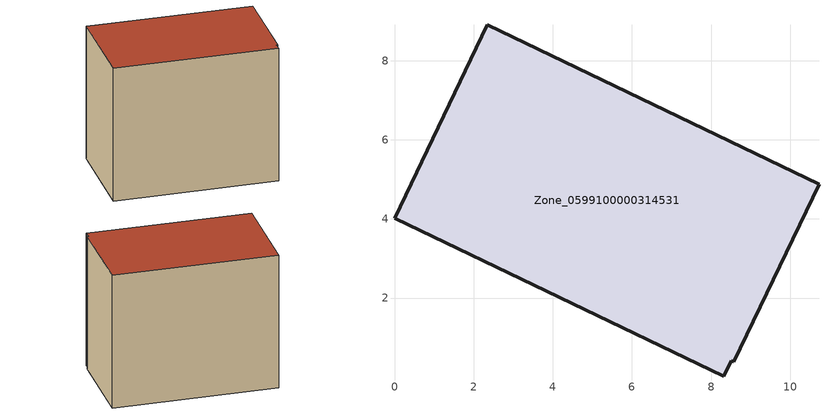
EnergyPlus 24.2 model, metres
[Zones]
Zone_0599100000314531
 floor ground (C_G): 8.57,0.39 8.51,0.41 8.32,0.03 0,4.02 2.35,8.9 10.73,4.88 z4.82
 wall outside (C_F): 10.73,4.88 2.35,8.9 0,4.02 8.32,0.03 8.51,0.41 8.57,0.39 10.73,4.88 z4.82:12.74
 roof outside (C_R): 8.51,0.41 8.57,0.39 10.73,4.88 2.35,8.9 0,4.02 8.32,0.03 z12.74
[BUILDING]
Pand.0599100000314531: North Axis=0; Terrain=City; Loads Convergence Tolerance Value=0.04; Temperature Convergence Tolerance Value=0.4; Solar Distribution=FullExterior; Maximum Number of Warmup Days=25; Minimum Number of Warmup Days=1
[Site:Location]
Rotterdam.The.Hague.AP_ZH_NLD Design_Conditions: Latitude=51.96; Longitude=4.45; Time Zone=1; Elevation=-4.5
[SITE:GROUNDTEMPERATURE:BUILDINGSURFACE]
18, 18, 18, 18, 18, 18, 18, 18, 18, 18, 18, 18
[MATERIAL] Thermal Absorptance=0.9; Solar Absorptance=0.7; Visible Absorptance=0.7
Name | Roughness | Thickness | Conductivity | Density | Specific Heat
G.TI.1992-2005 | MediumSmooth | 0.15 | 0.06 | 540 | 1210
F.TI.1992-2005 | Rough | 0.3 | 0.12 | 1920 | 840
R.TI.1992-2005 | MediumRough | 0.2 | 0.08 | 1500 | 1000
[CONSTRUCTION]
C_G: G.TI.1992-2005
C_F: F.TI.1992-2005
C_R: R.TI.1992-2005
[ZONE]
Zone_0599100000314531: Type=1; Multiplier=1; Ceiling Height=Autocalculate; Volume=Autocalculate; Floor Area=autocalculate; Part of Total Floor Area=Yes
[ZONEINFILTRATION:DESIGNFLOWRATE]
Infil_Zone_0599100000314531: Zone or ZoneList or Space or SpaceList=Zone_0599100000314531; Schedule=AlwaysOn; Design Flow Rate Calculation Method=Flow/Area; Flow Rate per Floor Area=0.0015; Constant Term Coefficient=1; Temperature Term Coefficient=0; Velocity Term Coefficient=0; Velocity Squared Term Coefficient=0
[HVACTEMPLATE:ZONE:IDEALLOADSAIRSYSTEM]
Zone_0599100000314531: Maximum Heating Supply Air Temperature=50; Minimum Cooling Supply Air Temperature=13; Maximum Heating Supply Air Humidity Ratio=0.0156; Minimum Cooling Supply Air Humidity Ratio=0.0077; Heating Limit=NoLimit; Cooling Limit=NoLimit; Dehumidification Control Type=ConstantSensibleHeatRatio; Cooling Sensible Heat Ratio=0.7; Dehumidification Setpoint=60; Humidification Control Type=None; Humidification Setpoint=30; Outdoor Air Method=None; Outdoor Air Flow Rate per Person=0.00944; Outdoor Air Flow Rate per Zone Floor Area=0; Outdoor Air Flow Rate per Zone=0; Demand Controlled Ventilation Type=None; Outdoor Air Economizer Type=NoEconomizer; Heat Recovery Type=None; Sensible Heat Recovery Effectiveness=0.7; Latent Heat Recovery Effectiveness=0.65
[ZONECONTROL:THERMOSTAT]
ThermostatControl_Zone_0599100000314531: Zone or ZoneList=Zone_0599100000314531; Control Type Schedule=DualSetpointControlType; Control 1=Thermostat_Zone_0599100000314531; Temperature Difference Between Cutout And Setpoint=0
[THERMOSTATSETPOINT:DUALSETPOINT]
Thermostat_Zone_0599100000314531: Heating Setpoint Temperature Schedule=HeatingSetpoint_Zone_0599100000314531; Cooling Setpoint Temperature Schedule=CoolingSetpoint_Zone_0599100000314531
[SCHEDULE:COMPACT]
HeatingSetpoint_Zone_0599100000314531: Through: 12/31, For: AllDays, Until: 24:00, 21
CoolingSetpoint_Zone_0599100000314531: Through: 12/31, For: AllDays, Until: 24:00, 24
DualSetpointControlType: Through: 12/31, For: AllDays, Until: 24:00, 4
AlwaysOn: Through: 12/31, For: AllDays, Until: 24:00, 1
